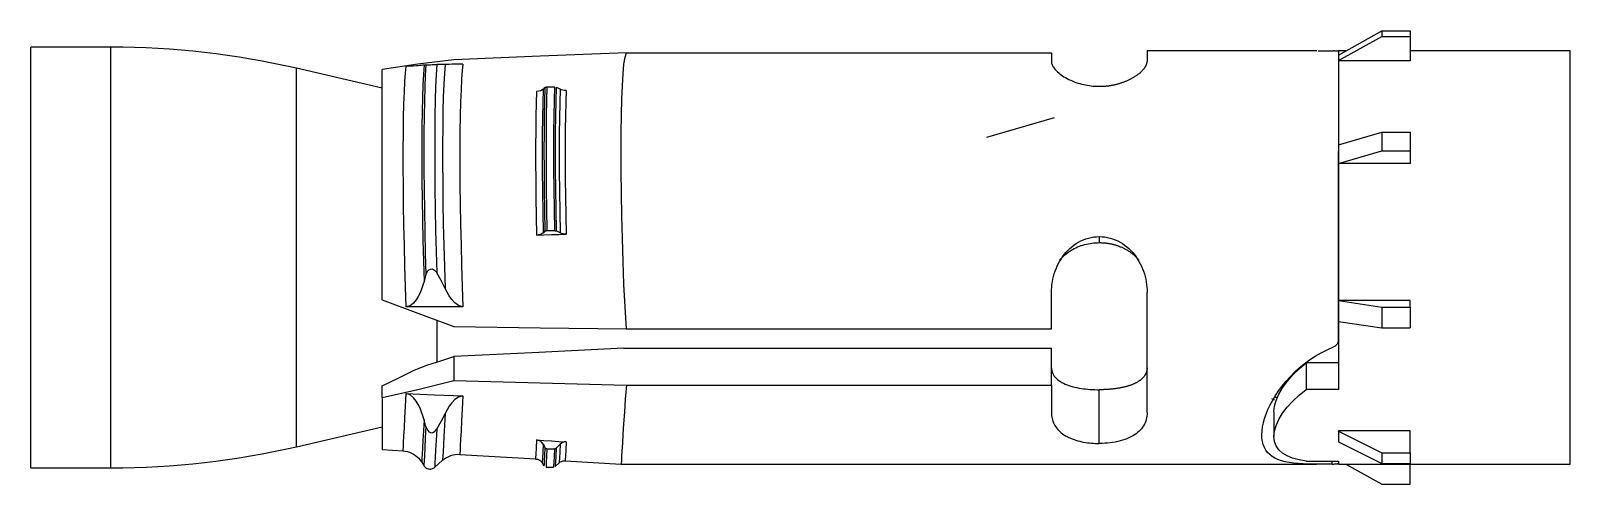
# Model space of a CAD drawing. Header units: millimetres. Extents: x 296 to 4896, y 152 to 3333.
# Drawn here: x 1518.7 to 1583.1, y 1607 to 1625.9 of the extents above; entities that cross this region are included whole.
import ezdxf

# ---------------------------------------------------------------- set-up
doc = ezdxf.new("R2010")
doc.units = ezdxf.units.MM
doc.linetypes.add('DASHED', pattern=[0.25, 0.15625, -0.09375])
doc.layers.add('1', color=1, linetype='DASHED')

# ---------------------------------------------------------------- blocks, each defined once
blk = doc.blocks.new('HSL-3 M12-25')
at = {"layer": '1', "color": 3, "linetype": 'Continuous'}
for p, q in [((-68.3, 8.472), (-66.481, 9.486)), ((-68.3, 8.239), (-66.481, 9.253)), ((-66.481, 9.486), (-66.481, 9.253)), ((-66.481, 9.486), (-65.3, 9.486)), ((-66.481, 9.253), (-65.3, 9.253)), ((-65.3, 9.486), (-65.3, 9.253)), ((-65.3, 9.253), (-65.3, 8.227)), ((-119.645, 8.8), (-123, 8.8)), ((-123, -8.8), (-123, 8.8)), ((-80.3, 8.564), (-80.3, 8.2)), ((-69.206, 8.65), (-76.3, 8.65)), ((-76.3, 8.65), (-76.3, 8.2)), ((-67.98, 8.65), (-68.3, 8.65)), ((-68.3, 8.65), (-68.3, 8.472)), ((-68.3, 8.619), (-68.3, 4.436)), ((-68.3, 8.472), (-68.3, 8.239)), ((-58.6, 8.65), (-65.3, 8.65)), ((-58.6, -8.65), (-58.6, 8.65)), ((-108.3, 7.088), (-111.884, 7.916)), ((-108.3, -1.775), (-108.3, 7.867)), ((-68.3, 8.239), (-68.3, 8.227)), ((-65.3, 8.227), (-68.3, 8.227)), ((-68.3, 8.227), (-68.3, 4.709)), ((-68.3, 4.715), (-66.481, 5.24)), ((-66.481, 5.24), (-66.481, 4.46)), ((-66.481, 5.24), (-65.3, 5.24)), ((-65.3, 5.24), (-65.3, 4.46)), ((-68.3, 4.715), (-68.3, 3.935)), ((-68.3, 3.935), (-66.481, 4.46)), ((-68.3, -3.444), (-68.3, 4.436)), ((-68.3, 3.935), (-68.3, 3.929)), ((-65.3, 3.929), (-68.3, 3.929)), ((-68.3, 3.929), (-68.3, -1.801)), ((-66.481, 4.46), (-65.3, 4.46)), ((-65.3, 4.46), (-65.3, 3.929)), ((-80.3, -2.99), (-80.3, -1.463)), ((-76.3, -6.486), (-76.3, -1.463)), ((-65.3, -1.801), (-68.3, -1.801)), ((-68.3, -1.804), (-68.3, -1.801)), ((-68.3, -1.804), (-66.481, -2.076)), ((-68.3, -1.804), (-68.3, -2.673)), ((-65.3, -2.076), (-65.3, -1.801)), ((-66.481, -2.076), (-65.3, -2.076)), ((-66.481, -2.076), (-66.481, -2.945)), ((-65.3, -2.076), (-65.3, -2.945)), ((-106, -4.371), (-106, -2.633)), ((-68.3, -2.67), (-68.3, -5.526)), ((-68.3, -2.673), (-66.481, -2.945)), ((-66.481, -2.945), (-65.3, -2.945)), ((-105.3, -4.147), (-105.3, -5.15)), ((-68.3, -4.406), (-69.646, -4.406)), ((-69.646, -4.406), (-69.646, -5.526)), ((-108.3, -5.856), (-108.3, -5.366)), ((-80.3, -5.335), (-80.3, -6.485)), ((-68.3, -5.526), (-69.646, -5.526)), ((-108.3, -5.856), (-108.3, -8.038)), ((-71, -6.452), (-71, -7.491)), ((-111.884, -7.916), (-108.3, -7.088)), ((-65.3, -7.256), (-68.3, -7.256)), ((-68.3, -7.266), (-68.3, -7.256)), ((-68.3, -7.266), (-66.481, -8.175)), ((-68.3, -7.266), (-68.3, -7.491)), ((-68.3, -7.491), (-68.3, -7.716)), ((-68.3, -7.716), (-66.481, -8.625)), ((-65.3, -8.175), (-65.3, -7.256)), ((-108.3, -8.038), (-107.434, -8.091)), ((-105.05, -8.237), (-101.882, -8.431)), ((-66.481, -8.175), (-66.481, -8.625)), ((-66.481, -8.175), (-65.3, -8.175)), ((-65.3, -8.175), (-65.3, -8.625)), ((-123, -8.8), (-119.645, -8.8)), ((-106.642, -8.567), (-106.556, -8.708)), ((-106.101, -8.776), (-105.774, -8.486)), ((-101.605, -8.597), (-101.531, -8.719)), ((-101.445, -8.767), (-101.13, -8.767)), ((-101.064, -8.742), (-100.897, -8.594)), ((-100.643, -8.507), (-98.3, -8.65)), ((-98.299, -8.65), (-69.215, -8.65)), ((-69.646, -8.526), (-68.3, -8.526)), ((-68.3, -8.526), (-68.3, -8.65)), ((-68.3, -8.65), (-58.6, -8.65)), ((-67.98, -8.65), (-66.481, -9.486)), ((-66.481, -8.625), (-65.3, -8.625)), ((-65.3, -9.486), (-65.3, -8.65)), ((-66.481, -9.486), (-65.3, -9.486))]:
    blk.add_line(p, q, dxfattribs=at)
at = {"layer": '1', "color": 1, "linetype": 'Continuous'}
for p, q in [((-119.645, -8.8), (-119.645, 8.8)), ((-111.884, -7.916), (-111.884, 7.916))]:
    blk.add_line(p, q, dxfattribs=at)
at = {"layer": '1', "color": 30, "linetype": 'Continuous'}
for p, q in [((-83, 5.036), (-80.178, 5.851)), ((-70.967, -5.85), (-70.845, -5.85))]:
    blk.add_line(p, q, dxfattribs=at)
at = {"layer": '1', "color": 3, "linetype": 'Continuous'}
for points in [[(-98.079, 8.564, 0), (-101.694, 8.417, 0), (-105.3, 8.268, 0)], [(-98.079, -2.99, 0), (-98.138, -2.069, 0), (-98.185, -1.128, 0), (-98.222, -0.167, 0), (-98.251, 0.796, 0), (-98.273, 1.744, 0), (-98.288, 2.676, 0), (-98.297, 3.578, 0), (-98.3, 4.436, 0), (-98.297, 5.235, 0), (-98.288, 5.965, 0), (-98.273, 6.625, 0), (-98.251, 7.203, 0), (-98.223, 7.689, 0), (-98.186, 8.082, 0), (-98.138, 8.375, 0), (-98.079, 8.564, 0)], [(-98.079, 8.564, 0), (-89.189, 8.564, 0), (-80.3, 8.564, 0)], [(-69.147, 8.65, 0), (-68.99, 8.649, 0), (-68.829, 8.647, 0), (-68.664, 8.644, 0), (-68.497, 8.641, 0)], [(-68.3, 8.619, 0), (-68.302, 8.622, 0), (-68.305, 8.625, 0), (-68.312, 8.627, 0), (-68.322, 8.629, 0), (-68.334, 8.631, 0), (-68.35, 8.633, 0), (-68.368, 8.635, 0), (-68.388, 8.637, 0), (-68.411, 8.638, 0), (-68.438, 8.639, 0), (-68.466, 8.64, 0), (-68.496, 8.641, 0)], [(-105.3, 8.268, 0), (-106.807, 8.089, 0), (-108.3, 7.867, 0)], [(-106.549, 8.047, 0), (-106.595, 8.042, 0), (-106.651, 8.037, 0), (-106.715, 8.032, 0), (-106.791, 8.026, 0), (-106.88, 8.019, 0), (-106.989, 8.012, 0), (-107.129, 8.004, 0), (-107.307, 7.996, 0)], [(-106.47, 8.056, 0), (-106.51, 8.052, 0), (-106.549, 8.047, 0)], [(-106.47, 8.056, 0), (-106.45, 8.058, 0), (-106.424, 8.06, 0), (-106.389, 8.062, 0), (-106.343, 8.065, 0), (-106.285, 8.068, 0), (-106.215, 8.071, 0), (-106.15, 8.073, 0), (-106.096, 8.075, 0), (-106.052, 8.076, 0), (-106.017, 8.076, 0)], [(-105.671, 8.078, 0), (-105.838, 8.078, 0), (-106.017, 8.076, 0)], [(-104.92, 8.095, 0), (-105.11, 8.088, 0), (-105.264, 8.084, 0), (-105.388, 8.082, 0), (-105.495, 8.08, 0), (-105.588, 8.079, 0), (-105.671, 8.078, 0)], [(-80.3, 8.2, 0), (-80.298, 8.168, 0), (-80.293, 8.135, 0), (-80.284, 8.101, 0), (-80.272, 8.067, 0), (-80.257, 8.032, 0), (-80.238, 7.996, 0), (-80.215, 7.96, 0), (-80.189, 7.922, 0), (-80.16, 7.885, 0), (-80.125, 7.844, 0), (-80.086, 7.804, 0), (-80.044, 7.763, 0), (-79.998, 7.723, 0), (-79.949, 7.682, 0), (-79.895, 7.642, 0), (-79.838, 7.602, 0), (-79.778, 7.563, 0), (-79.714, 7.525, 0), (-79.648, 7.488, 0), (-79.579, 7.452, 0), (-79.507, 7.418, 0), (-79.433, 7.386, 0), (-79.356, 7.355, 0), (-79.279, 7.327, 0), (-79.2, 7.3, 0), (-79.119, 7.276, 0), (-79.036, 7.254, 0), (-78.957, 7.235, 0), (-78.877, 7.218, 0), (-78.797, 7.204, 0), (-78.716, 7.191, 0), (-78.634, 7.181, 0), (-78.552, 7.173, 0), (-78.468, 7.167, 0), (-78.385, 7.164, 0), (-78.3, 7.163, 0)], [(-78.3, 7.163, 0), (-78.269, 7.163, 0), (-78.238, 7.163, 0), (-78.207, 7.164, 0), (-78.176, 7.165, 0), (-78.145, 7.167, 0), (-78.115, 7.168, 0), (-78.084, 7.17, 0), (-78.054, 7.173, 0), (-78.023, 7.175, 0), (-77.993, 7.178, 0), (-77.963, 7.181, 0), (-77.933, 7.185, 0), (-77.903, 7.189, 0), (-77.873, 7.193, 0), (-77.843, 7.197, 0), (-77.813, 7.202, 0), (-77.783, 7.207, 0), (-77.754, 7.212, 0), (-77.724, 7.218, 0), (-77.695, 7.224, 0), (-77.666, 7.23, 0), (-77.636, 7.236, 0), (-77.607, 7.243, 0), (-77.578, 7.25, 0), (-77.548, 7.258, 0), (-77.518, 7.266, 0), (-77.488, 7.274, 0), (-77.458, 7.283, 0), (-77.428, 7.292, 0), (-77.398, 7.301, 0), (-77.369, 7.31, 0), (-77.34, 7.32, 0), (-77.311, 7.33, 0), (-77.283, 7.34, 0), (-77.254, 7.351, 0), (-77.226, 7.362, 0), (-77.199, 7.373, 0), (-77.17, 7.384, 0), (-77.143, 7.396, 0), (-77.115, 7.408, 0), (-77.089, 7.42, 0), (-77.062, 7.433, 0), (-77.036, 7.445, 0), (-77.01, 7.458, 0), (-76.984, 7.471, 0), (-76.959, 7.484, 0), (-76.934, 7.498, 0), (-76.91, 7.511, 0), (-76.886, 7.525, 0), (-76.862, 7.539, 0), (-76.839, 7.553, 0), (-76.816, 7.567, 0), (-76.794, 7.581, 0), (-76.772, 7.596, 0), (-76.75, 7.61, 0), (-76.729, 7.625, 0), (-76.709, 7.639, 0), (-76.689, 7.654, 0), (-76.669, 7.669, 0), (-76.649, 7.684, 0), (-76.631, 7.699, 0), (-76.613, 7.714, 0), (-76.595, 7.729, 0), (-76.578, 7.744, 0), (-76.562, 7.758, 0), (-76.545, 7.773, 0), (-76.53, 7.788, 0), (-76.515, 7.803, 0), (-76.5, 7.818, 0), (-76.486, 7.833, 0), (-76.472, 7.848, 0), (-76.459, 7.862, 0), (-76.447, 7.877, 0), (-76.435, 7.892, 0), (-76.424, 7.906, 0), (-76.413, 7.919, 0), (-76.403, 7.933, 0), (-76.394, 7.947, 0), (-76.384, 7.96, 0), (-76.376, 7.974, 0), (-76.368, 7.987, 0), (-76.36, 8, 0), (-76.353, 8.014, 0), (-76.346, 8.027, 0), (-76.34, 8.04, 0), (-76.334, 8.053, 0), (-76.328, 8.066, 0), (-76.323, 8.078, 0), (-76.319, 8.091, 0), (-76.315, 8.103, 0), (-76.311, 8.116, 0), (-76.308, 8.128, 0), (-76.306, 8.14, 0), (-76.304, 8.153, 0), (-76.302, 8.165, 0), (-76.301, 8.176, 0), (-76.3, 8.188, 0), (-76.3, 8.2, 0)], [(-101.565, 7.04, 0), (-101.528, 7.074, 0), (-101.491, 7.108, 0)], [(-101.491, 7.108, 0), (-101.508, 6.544, 0), (-101.521, 5.912, 0), (-101.528, 5.219, 0), (-101.531, 4.471, 0), (-101.528, 3.677, 0), (-101.521, 2.845, 0), (-101.508, 1.982, 0), (-101.491, 1.098, 0)], [(-101.491, 7.108, 0), (-101.486, 7.113, 0), (-101.479, 7.117, 0), (-101.472, 7.121, 0), (-101.464, 7.124, 0), (-101.456, 7.127, 0), (-101.447, 7.13, 0), (-101.437, 7.132, 0), (-101.427, 7.133, 0), (-101.417, 7.134, 0), (-101.406, 7.134, 0)], [(-101.406, 7.134, 0), (-101.327, 7.134, 0), (-101.248, 7.134, 0), (-101.17, 7.134, 0), (-101.091, 7.134, 0)], [(-101.024, 7.119, 0), (-101.042, 6.555, 0), (-101.054, 5.924, 0), (-101.061, 5.23, 0), (-101.064, 4.483, 0), (-101.061, 3.689, 0), (-101.054, 2.856, 0), (-101.042, 1.994, 0), (-101.024, 1.11, 0)], [(-100.857, 7.036, 0), (-100.94, 7.078, 0), (-101.024, 7.119, 0)], [(-101.565, 7.04, 0), (-101.615, 7.005, 0), (-101.68, 6.976, 0), (-101.757, 6.956, 0), (-101.841, 6.948, 0)], [(-100.603, 6.987, 0), (-100.672, 6.989, 0), (-100.74, 6.998, 0), (-100.802, 7.014, 0), (-100.857, 7.036, 0)], [(-101.565, 1.031, 0), (-101.615, 0.995, 0), (-101.68, 0.966, 0), (-101.757, 0.947, 0), (-101.841, 0.938, 0)], [(-101.841, 0.938, 0), (-101.532, 0.948, 0), (-101.222, 0.958, 0), (-100.912, 0.968, 0), (-100.603, 0.977, 0)], [(-101.565, 1.031, 0), (-101.528, 1.065, 0), (-101.491, 1.098, 0)], [(-101.491, 1.098, 0), (-101.486, 1.103, 0), (-101.479, 1.107, 0), (-101.472, 1.111, 0), (-101.464, 1.115, 0), (-101.456, 1.118, 0), (-101.447, 1.12, 0), (-101.437, 1.122, 0), (-101.427, 1.124, 0), (-101.417, 1.125, 0), (-101.406, 1.125, 0)], [(-101.406, 1.125, 0), (-101.327, 1.125, 0), (-101.248, 1.125, 0), (-101.17, 1.124, 0), (-101.091, 1.124, 0)], [(-101.091, 1.124, 0), (-101.079, 1.124, 0), (-101.067, 1.122, 0), (-101.055, 1.12, 0), (-101.044, 1.118, 0), (-101.034, 1.114, 0), (-101.024, 1.11, 0)], [(-100.857, 1.027, 0), (-100.94, 1.068, 0), (-101.024, 1.11, 0)], [(-100.603, 0.977, 0), (-100.672, 0.979, 0), (-100.74, 0.988, 0), (-100.802, 1.005, 0), (-100.857, 1.027, 0)], [(-80.3, -1.463, 0), (-80.298, -1.35, 0), (-80.291, -1.238, 0), (-80.279, -1.126, 0), (-80.263, -1.014, 0), (-80.241, -0.903, 0), (-80.215, -0.792, 0), (-80.184, -0.683, 0), (-80.149, -0.575, 0), (-80.109, -0.469, 0), (-80.064, -0.364, 0), (-80.014, -0.262, 0), (-79.96, -0.162, 0), (-79.901, -0.064, 0), (-79.837, 0.03, 0), (-79.769, 0.122, 0), (-79.696, 0.209, 0), (-79.619, 0.293, 0), (-79.537, 0.373, 0), (-79.451, 0.448, 0), (-79.362, 0.518, 0), (-79.268, 0.582, 0), (-79.171, 0.641, 0), (-79.07, 0.694, 0), (-78.966, 0.741, 0), (-78.859, 0.781, 0), (-78.751, 0.815, 0), (-78.64, 0.841, 0), (-78.527, 0.859, 0), (-78.414, 0.869, 0), (-78.3, 0.874, 0)], [(-78.3, 0.874, 0), (-78.186, 0.87, 0), (-78.073, 0.859, 0), (-77.961, 0.841, 0), (-77.85, 0.815, 0), (-77.741, 0.781, 0), (-77.634, 0.741, 0), (-77.531, 0.694, 0), (-77.43, 0.642, 0), (-77.333, 0.583, 0), (-77.239, 0.518, 0), (-77.149, 0.448, 0), (-77.063, 0.373, 0), (-76.981, 0.294, 0), (-76.904, 0.21, 0), (-76.831, 0.122, 0), (-76.763, 0.031, 0), (-76.699, -0.064, 0), (-76.64, -0.161, 0), (-76.586, -0.262, 0), (-76.536, -0.364, 0), (-76.491, -0.469, 0), (-76.451, -0.575, 0), (-76.416, -0.683, 0), (-76.385, -0.792, 0), (-76.359, -0.903, 0), (-76.337, -1.014, 0), (-76.321, -1.126, 0), (-76.31, -1.238, 0), (-76.304, -1.35, 0), (-76.3, -1.463, 0)], [(-79.958, -0.113, 0), (-79.909, -0.055, 0), (-79.857, 0.001, 0), (-79.803, 0.055, 0), (-79.746, 0.107, 0), (-79.686, 0.158, 0), (-79.623, 0.205, 0), (-79.559, 0.251, 0), (-79.492, 0.294, 0), (-79.423, 0.335, 0), (-79.352, 0.373, 0), (-79.281, 0.408, 0), (-79.208, 0.441, 0), (-79.133, 0.471, 0), (-79.057, 0.498, 0), (-78.983, 0.522, 0), (-78.909, 0.543, 0), (-78.835, 0.561, 0), (-78.76, 0.577, 0), (-78.685, 0.591, 0), (-78.609, 0.602, 0), (-78.533, 0.61, 0), (-78.456, 0.617, 0), (-78.378, 0.62, 0), (-78.3, 0.622, 0)], [(-78.3, 0.622, 0), (-78.27, 0.621, 0), (-78.239, 0.621, 0), (-78.209, 0.62, 0), (-78.179, 0.619, 0), (-78.149, 0.617, 0), (-78.119, 0.615, 0), (-78.09, 0.612, 0), (-78.06, 0.61, 0), (-78.03, 0.607, 0), (-78.001, 0.603, 0), (-77.971, 0.599, 0), (-77.942, 0.595, 0), (-77.913, 0.59, 0), (-77.884, 0.585, 0), (-77.854, 0.58, 0), (-77.825, 0.574, 0), (-77.796, 0.568, 0), (-77.768, 0.562, 0), (-77.739, 0.555, 0), (-77.71, 0.548, 0), (-77.682, 0.54, 0), (-77.653, 0.532, 0), (-77.625, 0.524, 0), (-77.596, 0.515, 0), (-77.568, 0.506, 0), (-77.539, 0.496, 0), (-77.509, 0.486, 0), (-77.479, 0.475, 0), (-77.45, 0.464, 0), (-77.421, 0.453, 0), (-77.393, 0.441, 0), (-77.364, 0.428, 0), (-77.336, 0.416, 0), (-77.308, 0.403, 0), (-77.28, 0.389, 0), (-77.253, 0.375, 0), (-77.225, 0.361, 0), (-77.198, 0.347, 0), (-77.171, 0.331, 0), (-77.144, 0.316, 0), (-77.117, 0.3, 0), (-77.091, 0.283, 0), (-77.065, 0.267, 0), (-77.04, 0.25, 0), (-77.014, 0.232, 0), (-76.989, 0.215, 0), (-76.965, 0.197, 0), (-76.941, 0.178, 0), (-76.917, 0.159, 0), (-76.893, 0.14, 0), (-76.87, 0.121, 0), (-76.847, 0.101, 0), (-76.825, 0.081, 0), (-76.803, 0.061, 0), (-76.781, 0.04, 0), (-76.76, 0.019, 0), (-76.739, -0.002, 0), (-76.719, -0.023, 0), (-76.699, -0.045, 0), (-76.68, -0.067, 0), (-76.661, -0.09, 0), (-76.642, -0.112, 0)], [(-106.47, -0.725, 0), (-106.45, -0.667, 0), (-106.424, -0.611, 0), (-106.389, -0.559, 0), (-106.343, -0.513, 0), (-106.285, -0.482, 0), (-106.215, -0.477, 0), (-106.15, -0.499, 0), (-106.096, -0.539, 0), (-106.052, -0.588, 0), (-106.017, -0.642, 0)], [(-105.671, -1.295, 0), (-105.838, -0.966, 0), (-106.017, -0.642, 0)], [(-106.549, -1.005, 0), (-106.595, -1.164, 0), (-106.651, -1.321, 0), (-106.715, -1.475, 0), (-106.791, -1.626, 0), (-106.88, -1.772, 0), (-106.989, -1.906, 0), (-107.129, -2.017, 0), (-107.307, -2.066, 0)], [(-106.47, -0.725, 0), (-106.51, -0.865, 0), (-106.549, -1.005, 0)], [(-108.3, -1.775, 0), (-106.807, -2.336, 0), (-105.3, -2.887, 0)], [(-104.92, -2.065, 0), (-105.11, -2.012, 0), (-105.264, -1.896, 0), (-105.388, -1.757, 0), (-105.495, -1.608, 0), (-105.588, -1.454, 0), (-105.671, -1.295, 0)], [(-104.92, -2.065, 0), (-106.107, -2.065, 0), (-107.307, -2.066, 0)], [(-105.3, -2.887, 0), (-101.694, -2.939, 0), (-98.079, -2.99, 0)], [(-98.079, -2.99, 0), (-89.189, -2.99, 0), (-80.3, -2.99, 0)], [(-98.19, -3.793, 0), (-101.745, -3.971, 0), (-105.3, -4.147, 0)], [(-98.19, -3.793, 0), (-89.245, -3.793, 0), (-80.3, -3.793, 0)], [(-80.3, -5.335, 0), (-80.3, -4.564, 0), (-80.3, -3.793, 0)], [(-68.556, -8.642, 0), (-68.82, -8.647, 0), (-69.074, -8.649, 0), (-69.317, -8.65, 0), (-69.55, -8.646, 0), (-69.771, -8.639, 0), (-69.979, -8.626, 0), (-70.175, -8.606, 0), (-70.358, -8.58, 0), (-70.528, -8.546, 0), (-70.684, -8.504, 0), (-70.827, -8.454, 0), (-70.956, -8.394, 0), (-71.072, -8.324, 0), (-71.173, -8.245, 0), (-71.261, -8.155, 0), (-71.335, -8.056, 0), (-71.395, -7.946, 0), (-71.442, -7.826, 0), (-71.475, -7.697, 0), (-71.494, -7.558, 0), (-71.5, -7.41, 0), (-71.491, -7.253, 0), (-71.469, -7.088, 0), (-71.433, -6.916, 0), (-71.383, -6.738, 0), (-71.32, -6.553, 0), (-71.243, -6.364, 0), (-71.152, -6.171, 0), (-71.047, -5.976, 0), (-70.929, -5.778, 0), (-70.797, -5.579, 0), (-70.651, -5.382, 0), (-70.492, -5.185, 0), (-70.319, -4.992, 0), (-70.133, -4.804, 0), (-69.935, -4.622, 0), (-69.723, -4.448, 0), (-69.5, -4.283, 0), (-69.265, -4.128, 0), (-69.019, -3.986, 0), (-68.762, -3.858, 0), (-68.497, -3.744, 0)], [(-68.3, -3.444, 0), (-68.302, -3.483, 0), (-68.309, -3.521, 0), (-68.319, -3.558, 0), (-68.334, -3.593, 0), (-68.354, -3.627, 0), (-68.377, -3.658, 0), (-68.402, -3.685, 0), (-68.431, -3.708, 0), (-68.462, -3.728, 0), (-68.496, -3.744, 0)], [(-106.964, -4.72, 0), (-106.683, -4.596, 0), (-106.396, -4.495, 0)], [(-106.396, -4.495, 0), (-105.846, -4.322, 0), (-105.3, -4.147, 0)], [(-71, -6.45, 0), (-70.976, -6.223, 0), (-70.907, -5.979, 0), (-70.792, -5.721, 0), (-70.635, -5.454, 0), (-70.44, -5.184, 0), (-70.207, -4.916, 0), (-69.942, -4.654, 0), (-69.646, -4.406, 0)], [(-108.3, -5.366, 0), (-107.631, -5.045, 0), (-106.964, -4.72, 0)], [(-108.3, -5.856, 0), (-106.807, -5.518, 0), (-105.3, -5.15, 0)], [(-105.3, -5.15, 0), (-101.694, -5.243, 0), (-98.079, -5.335, 0)], [(-80.3, -4.611, 0), (-80.297, -4.674, 0), (-80.287, -4.735, 0), (-80.271, -4.795, 0), (-80.248, -4.853, 0), (-80.219, -4.909, 0), (-80.183, -4.962, 0), (-80.143, -5.013, 0), (-80.097, -5.062, 0), (-80.046, -5.107, 0), (-79.99, -5.151, 0), (-79.929, -5.191, 0), (-79.865, -5.229, 0), (-79.796, -5.264, 0), (-79.724, -5.297, 0), (-79.649, -5.328, 0), (-79.571, -5.356, 0), (-79.49, -5.381, 0), (-79.407, -5.405, 0), (-79.322, -5.426, 0), (-79.235, -5.445, 0), (-79.146, -5.462, 0), (-79.056, -5.477, 0), (-78.964, -5.49, 0), (-78.872, -5.502, 0), (-78.778, -5.511, 0), (-78.683, -5.519, 0), (-78.588, -5.525, 0), (-78.492, -5.529, 0), (-78.396, -5.531, 0), (-78.3, -5.532, 0)], [(-76.3, -4.611, 0), (-76.3, -4.628, 0), (-76.301, -4.645, 0), (-76.302, -4.662, 0), (-76.304, -4.679, 0), (-76.306, -4.696, 0), (-76.308, -4.712, 0), (-76.311, -4.728, 0), (-76.315, -4.745, 0), (-76.319, -4.761, 0), (-76.323, -4.777, 0), (-76.328, -4.792, 0), (-76.334, -4.808, 0), (-76.34, -4.824, 0), (-76.346, -4.839, 0), (-76.353, -4.854, 0), (-76.36, -4.87, 0), (-76.368, -4.885, 0), (-76.376, -4.9, 0), (-76.384, -4.914, 0), (-76.394, -4.929, 0), (-76.403, -4.944, 0), (-76.413, -4.958, 0), (-76.424, -4.973, 0), (-76.435, -4.987, 0), (-76.447, -5.001, 0), (-76.459, -5.016, 0), (-76.472, -5.031, 0), (-76.486, -5.045, 0), (-76.5, -5.059, 0), (-76.515, -5.073, 0), (-76.53, -5.087, 0), (-76.545, -5.1, 0), (-76.561, -5.114, 0), (-76.578, -5.127, 0), (-76.595, -5.14, 0), (-76.613, -5.153, 0), (-76.631, -5.165, 0), (-76.649, -5.178, 0), (-76.669, -5.19, 0), (-76.688, -5.203, 0), (-76.709, -5.215, 0), (-76.729, -5.226, 0), (-76.75, -5.238, 0), (-76.772, -5.249, 0), (-76.794, -5.26, 0), (-76.816, -5.271, 0), (-76.839, -5.282, 0), (-76.862, -5.292, 0), (-76.886, -5.302, 0), (-76.91, -5.312, 0), (-76.934, -5.322, 0), (-76.959, -5.331, 0), (-76.984, -5.341, 0), (-77.01, -5.35, 0), (-77.036, -5.359, 0), (-77.062, -5.367, 0), (-77.089, -5.375, 0), (-77.115, -5.384, 0), (-77.143, -5.392, 0), (-77.17, -5.399, 0), (-77.199, -5.407, 0), (-77.226, -5.414, 0), (-77.254, -5.421, 0), (-77.283, -5.428, 0), (-77.311, -5.434, 0), (-77.34, -5.44, 0), (-77.369, -5.446, 0), (-77.398, -5.452, 0), (-77.428, -5.458, 0), (-77.458, -5.463, 0), (-77.488, -5.468, 0), (-77.518, -5.473, 0), (-77.548, -5.478, 0), (-77.578, -5.483, 0), (-77.607, -5.487, 0), (-77.636, -5.491, 0), (-77.666, -5.495, 0), (-77.695, -5.498, 0), (-77.724, -5.502, 0), (-77.754, -5.505, 0), (-77.783, -5.508, 0), (-77.813, -5.511, 0), (-77.843, -5.513, 0), (-77.873, -5.516, 0), (-77.903, -5.518, 0), (-77.933, -5.52, 0), (-77.963, -5.522, 0), (-77.993, -5.524, 0), (-78.023, -5.526, 0), (-78.054, -5.527, 0), (-78.084, -5.528, 0), (-78.115, -5.53, 0), (-78.145, -5.531, 0), (-78.176, -5.531, 0), (-78.207, -5.532, 0), (-78.238, -5.532, 0), (-78.269, -5.533, 0), (-78.3, -5.533, 0)], [(-107.307, -5.694, 0), (-106.107, -5.743, 0), (-104.92, -5.791, 0)], [(-106.549, -6.788, 0), (-106.595, -6.627, 0), (-106.651, -6.467, 0), (-106.715, -6.31, 0), (-106.791, -6.155, 0), (-106.88, -6.006, 0), (-106.989, -5.868, 0), (-107.129, -5.751, 0), (-107.307, -5.694, 0)], [(-104.92, -5.791, 0), (-105.11, -5.837, 0), (-105.264, -5.947, 0), (-105.388, -6.081, 0), (-105.495, -6.226, 0), (-105.588, -6.376, 0), (-105.671, -6.532, 0)], [(-98.079, -5.335, 0), (-98.128, -5.929, 0), (-98.169, -6.472, 0), (-98.202, -6.963, 0), (-98.23, -7.399, 0), (-98.253, -7.775, 0), (-98.271, -8.085, 0), (-98.284, -8.329, 0), (-98.293, -8.507, 0), (-98.299, -8.614, 0), (-98.3, -8.65, 0)], [(-98.079, -5.335, 0), (-89.189, -5.335, 0), (-80.3, -5.335, 0)], [(-69.646, -8.526, 0), (-69.945, -8.468, 0), (-70.212, -8.393, 0), (-70.444, -8.298, 0), (-70.64, -8.182, 0), (-70.795, -8.043, 0), (-70.908, -7.882, 0), (-70.977, -7.697, 0), (-71, -7.49, 0), (-70.977, -7.265, 0), (-70.908, -7.028, 0), (-70.794, -6.777, 0), (-70.638, -6.52, 0), (-70.443, -6.263, 0), (-70.21, -6.007, 0), (-69.943, -5.76, 0), (-69.646, -5.526, 0)], [(-70.973, -5.961, 0), (-71.002, -5.949, 0), (-71.031, -5.937, 0), (-71.059, -5.924, 0), (-71.086, -5.911, 0)], [(-106.47, -7.071, 0), (-106.51, -6.929, 0), (-106.549, -6.788, 0)], [(-106.47, -7.071, 0), (-106.45, -7.13, 0), (-106.424, -7.187, 0), (-106.389, -7.241, 0), (-106.343, -7.288, 0), (-106.285, -7.321, 0), (-106.215, -7.33, 0), (-106.15, -7.31, 0), (-106.096, -7.272, 0), (-106.052, -7.225, 0), (-106.017, -7.172, 0)], [(-105.671, -6.532, 0), (-105.838, -6.855, 0), (-106.017, -7.172, 0)], [(-80.3, -6.485, 0), (-80.298, -6.55, 0), (-80.293, -6.614, 0), (-80.284, -6.676, 0), (-80.272, -6.737, 0), (-80.257, -6.797, 0), (-80.238, -6.855, 0), (-80.215, -6.912, 0), (-80.189, -6.968, 0), (-80.16, -7.023, 0), (-80.125, -7.079, 0), (-80.086, -7.133, 0), (-80.044, -7.185, 0), (-79.998, -7.236, 0), (-79.949, -7.284, 0), (-79.895, -7.331, 0), (-79.838, -7.375, 0), (-79.778, -7.417, 0), (-79.714, -7.457, 0), (-79.648, -7.494, 0), (-79.579, -7.529, 0), (-79.507, -7.562, 0), (-79.433, -7.592, 0), (-79.356, -7.62, 0), (-79.279, -7.645, 0), (-79.2, -7.668, 0), (-79.119, -7.689, 0), (-79.036, -7.708, 0), (-78.957, -7.723, 0), (-78.877, -7.737, 0), (-78.797, -7.749, 0), (-78.716, -7.759, 0), (-78.634, -7.767, 0), (-78.552, -7.773, 0), (-78.468, -7.778, 0), (-78.385, -7.78, 0), (-78.3, -7.781, 0)], [(-76.3, -6.486, 0), (-76.302, -6.56, 0), (-76.309, -6.634, 0), (-76.321, -6.706, 0), (-76.337, -6.777, 0), (-76.359, -6.846, 0), (-76.385, -6.913, 0), (-76.416, -6.978, 0), (-76.451, -7.042, 0), (-76.491, -7.103, 0), (-76.536, -7.162, 0), (-76.586, -7.219, 0), (-76.64, -7.274, 0), (-76.699, -7.326, 0), (-76.763, -7.376, 0), (-76.831, -7.423, 0), (-76.904, -7.468, 0), (-76.981, -7.51, 0), (-77.063, -7.549, 0), (-77.149, -7.586, 0), (-77.238, -7.619, 0), (-77.332, -7.649, 0), (-77.429, -7.677, 0), (-77.53, -7.701, 0), (-77.634, -7.722, 0), (-77.741, -7.74, 0), (-77.849, -7.755, 0), (-77.96, -7.767, 0), (-78.073, -7.775, 0), (-78.186, -7.779, 0), (-78.3, -7.782, 0)], [(-101.565, -7.817, 0), (-101.615, -7.747, 0), (-101.68, -7.691, 0), (-101.757, -7.653, 0), (-101.841, -7.636, 0)], [(-101.841, -7.636, 0), (-101.532, -7.655, 0), (-101.222, -7.674, 0), (-100.912, -7.694, 0), (-100.603, -7.713, 0)], [(-100.603, -7.713, 0), (-100.672, -7.716, 0), (-100.74, -7.734, 0), (-100.802, -7.766, 0), (-100.857, -7.809, 0)], [(-107.43, -8.096, 0), (-107.337, -8.098, 0), (-107.246, -8.117, 0), (-107.156, -8.148, 0), (-107.07, -8.185, 0), (-106.987, -8.229, 0), (-106.909, -8.279, 0), (-106.835, -8.337, 0), (-106.768, -8.402, 0), (-106.708, -8.474, 0), (-106.655, -8.551, 0)], [(-105.75, -8.473, 0), (-105.677, -8.413, 0), (-105.599, -8.362, 0), (-105.514, -8.32, 0), (-105.426, -8.287, 0), (-105.335, -8.26, 0), (-105.241, -8.24, 0), (-105.147, -8.233, 0), (-105.054, -8.244, 0)], [(-101.565, -7.817, 0), (-101.528, -7.883, 0), (-101.491, -7.949, 0)], [(-101.491, -7.949, 0), (-101.509, -8.282, 0), (-101.521, -8.523, 0), (-101.529, -8.669, 0), (-101.531, -8.719, 0)], [(-101.491, -7.949, 0), (-101.486, -7.958, 0), (-101.479, -7.966, 0), (-101.472, -7.973, 0), (-101.464, -7.98, 0), (-101.456, -7.986, 0), (-101.447, -7.991, 0), (-101.437, -7.995, 0), (-101.427, -7.998, 0), (-101.417, -8, 0), (-101.406, -8, 0)], [(-101.406, -8, 0), (-101.327, -8, 0), (-101.248, -7.999, 0), (-101.17, -7.999, 0), (-101.091, -7.999, 0)], [(-101.091, -7.999, 0), (-101.079, -7.998, 0), (-101.067, -7.995, 0), (-101.055, -7.991, 0), (-101.044, -7.986, 0), (-101.034, -7.979, 0), (-101.024, -7.971, 0)], [(-101.024, -7.971, 0), (-101.042, -8.306, 0), (-101.055, -8.548, 0), (-101.062, -8.693, 0), (-101.064, -8.742, 0)], [(-100.857, -7.809, 0), (-100.94, -7.89, 0), (-101.024, -7.971, 0)], [(-106.557, -8.701, 0), (-106.539, -8.734, 0), (-106.514, -8.763, 0), (-106.485, -8.788, 0), (-106.453, -8.809, 0), (-106.419, -8.827, 0), (-106.383, -8.84, 0), (-106.346, -8.848, 0), (-106.308, -8.851, 0), (-106.27, -8.85, 0), (-106.233, -8.843, 0), (-106.196, -8.833, 0), (-106.161, -8.818, 0), (-106.128, -8.799, 0), (-106.099, -8.773, 0)], [(-101.885, -8.432, 0), (-101.844, -8.436, 0), (-101.804, -8.445, 0), (-101.766, -8.458, 0), (-101.73, -8.477, 0), (-101.696, -8.499, 0), (-101.664, -8.525, 0), (-101.635, -8.554, 0), (-101.612, -8.588, 0)], [(-100.887, -8.586, 0), (-100.863, -8.564, 0), (-100.836, -8.548, 0), (-100.805, -8.535, 0), (-100.774, -8.523, 0), (-100.742, -8.513, 0), (-100.71, -8.506, 0), (-100.678, -8.504, 0), (-100.647, -8.508, 0)], [(-68.556, -8.642, 0), (-68.503, -8.641, 0), (-68.454, -8.639, 0), (-68.409, -8.636, 0), (-68.37, -8.633, 0), (-68.339, -8.628, 0), (-68.317, -8.623, 0), (-68.304, -8.618, 0), (-68.3, -8.612, 0)]]:
    blk.add_polyline3d(points, dxfattribs=at)
at = {"layer": '1', "color": 1, "linetype": 'Continuous'}
for points in [[(-107.307, 7.996, 0), (-107.337, 7.717, 0), (-107.364, 7.357, 0), (-107.387, 6.921, 0), (-107.405, 6.413, 0), (-107.419, 5.839, 0), (-107.429, 5.203, 0), (-107.433, 4.513, 0), (-107.433, 3.775, 0), (-107.429, 2.996, 0), (-107.419, 2.185, 0), (-107.405, 1.35, 0), (-107.387, 0.498, 0), (-107.364, -0.36, 0), (-107.337, -1.218, 0), (-107.307, -2.066, 0)], [(-106.549, 8.047, 0), (-106.575, 7.666, 0), (-106.597, 7.212, 0), (-106.615, 6.689, 0), (-106.628, 6.102, 0), (-106.637, 5.457, 0), (-106.642, 4.76, 0), (-106.642, 4.016, 0), (-106.637, 3.233, 0), (-106.628, 2.419, 0), (-106.615, 1.58, 0), (-106.597, 0.724, 0), (-106.575, -0.14, 0), (-106.549, -1.005, 0)], [(-106.47, 8.056, 0), (-106.496, 7.631, 0), (-106.517, 7.13, 0), (-106.534, 6.557, 0), (-106.546, 5.917, 0), (-106.553, 5.218, 0), (-106.556, 4.466, 0), (-106.553, 3.668, 0), (-106.546, 2.831, 0), (-106.534, 1.966, 0), (-106.517, 1.078, 0), (-106.496, 0.179, 0), (-106.47, -0.725, 0)], [(-106.017, 8.076, 0), (-106.042, 7.649, 0), (-106.063, 7.148, 0), (-106.08, 6.577, 0), (-106.092, 5.941, 0), (-106.099, 5.247, 0), (-106.101, 4.5, 0), (-106.099, 3.71, 0), (-106.092, 2.882, 0), (-106.08, 2.024, 0), (-106.063, 1.145, 0), (-106.042, 0.254, 0), (-106.017, -0.642, 0)], [(-105.671, 8.078, 0), (-105.699, 7.708, 0), (-105.723, 7.256, 0), (-105.743, 6.727, 0), (-105.758, 6.126, 0), (-105.768, 5.459, 0), (-105.773, 4.734, 0), (-105.773, 3.958, 0), (-105.768, 3.139, 0), (-105.758, 2.285, 0), (-105.743, 1.406, 0), (-105.723, 0.51, 0), (-105.699, -0.394, 0), (-105.671, -1.295, 0)], [(-104.92, 8.095, 0), (-104.951, 7.818, 0), (-104.979, 7.459, 0), (-105.002, 7.022, 0), (-105.021, 6.511, 0), (-105.035, 5.932, 0), (-105.045, 5.29, 0), (-105.049, 4.592, 0), (-105.049, 3.845, 0), (-105.045, 3.057, 0), (-105.035, 2.236, 0), (-105.021, 1.39, 0), (-105.002, 0.528, 0), (-104.979, -0.341, 0), (-104.951, -1.208, 0), (-104.92, -2.065, 0)], [(-101.406, 7.134, 0), (-101.423, 6.569, 0), (-101.435, 5.937, 0), (-101.443, 5.243, 0), (-101.445, 4.496, 0), (-101.443, 3.702, 0), (-101.435, 2.87, 0), (-101.423, 2.008, 0), (-101.406, 1.125, 0)], [(-101.091, 7.134, 0), (-101.108, 6.569, 0), (-101.12, 5.937, 0), (-101.128, 5.243, 0), (-101.13, 4.496, 0), (-101.128, 3.702, 0), (-101.12, 2.87, 0), (-101.108, 2.007, 0), (-101.091, 1.124, 0)], [(-101.841, 6.948, 0), (-101.857, 6.456, 0), (-101.869, 5.908, 0), (-101.878, 5.309, 0), (-101.882, 4.662, 0), (-101.882, 3.975, 0), (-101.878, 3.253, 0), (-101.869, 2.501, 0), (-101.857, 1.728, 0), (-101.841, 0.938, 0)], [(-101.565, 7.04, 0), (-101.582, 6.479, 0), (-101.595, 5.849, 0), (-101.603, 5.157, 0), (-101.605, 4.409, 0), (-101.603, 3.614, 0), (-101.595, 2.78, 0), (-101.582, 1.916, 0), (-101.565, 1.031, 0)], [(-100.857, 7.036, 0), (-100.874, 6.477, 0), (-100.887, 5.847, 0), (-100.894, 5.155, 0), (-100.897, 4.407, 0), (-100.894, 3.612, 0), (-100.887, 2.777, 0), (-100.874, 1.913, 0), (-100.857, 1.027, 0)], [(-100.603, 6.987, 0), (-100.619, 6.495, 0), (-100.631, 5.947, 0), (-100.639, 5.348, 0), (-100.643, 4.701, 0), (-100.643, 4.014, 0), (-100.639, 3.291, 0), (-100.631, 2.54, 0), (-100.619, 1.767, 0), (-100.603, 0.977, 0)], [(-78.3, 0.874, 0), (-78.3, 0.748, 0), (-78.3, 0.622, 0)], [(-107.307, -5.694, 0), (-107.336, -6.235, 0), (-107.362, -6.714, 0), (-107.384, -7.126, 0), (-107.402, -7.469, 0), (-107.416, -7.74, 0), (-107.427, -7.934, 0), (-107.432, -8.052, 0), (-107.434, -8.091, 0)], [(-104.92, -5.791, 0), (-104.95, -6.342, 0), (-104.976, -6.83, 0), (-104.999, -7.252, 0), (-105.018, -7.602, 0), (-105.032, -7.878, 0), (-105.042, -8.077, 0), (-105.048, -8.197, 0), (-105.05, -8.237, 0)], [(-78.3, -7.781, 0), (-78.3, -6.657, 0), (-78.3, -5.532, 0)], [(-106.549, -6.788, 0), (-106.574, -7.247, 0), (-106.595, -7.642, 0), (-106.612, -7.971, 0), (-106.626, -8.229, 0), (-106.635, -8.416, 0), (-106.641, -8.529, 0), (-106.642, -8.567, 0)], [(-106.47, -7.071, 0), (-106.496, -7.559, 0), (-106.518, -7.966, 0), (-106.535, -8.288, 0), (-106.547, -8.52, 0), (-106.554, -8.66, 0), (-106.556, -8.708, 0)], [(-105.671, -6.532, 0), (-105.698, -7.036, 0), (-105.721, -7.471, 0), (-105.74, -7.833, 0), (-105.755, -8.117, 0), (-105.766, -8.322, 0), (-105.772, -8.445, 0), (-105.774, -8.486, 0)], [(-106.017, -7.172, 0), (-106.043, -7.653, 0), (-106.064, -8.052, 0), (-106.081, -8.367, 0), (-106.093, -8.594, 0), (-106.099, -8.731, 0), (-106.101, -8.776, 0)], [(-101.841, -7.636, 0), (-101.86, -7.981, 0), (-101.873, -8.23, 0), (-101.88, -8.38, 0), (-101.882, -8.431, 0)], [(-100.603, -7.713, 0), (-100.621, -8.057, 0), (-100.634, -8.306, 0), (-100.641, -8.456, 0), (-100.643, -8.507, 0)], [(-101.565, -7.817, 0), (-101.583, -8.155, 0), (-101.596, -8.399, 0), (-101.603, -8.547, 0), (-101.605, -8.597, 0)], [(-101.406, -8, 0), (-101.424, -8.333, 0), (-101.436, -8.573, 0), (-101.443, -8.718, 0), (-101.445, -8.767, 0)], [(-101.091, -7.999, 0), (-101.108, -8.332, 0), (-101.121, -8.573, 0), (-101.128, -8.718, 0), (-101.13, -8.767, 0)], [(-100.857, -7.809, 0), (-100.875, -8.15, 0), (-100.887, -8.396, 0), (-100.895, -8.545, 0), (-100.897, -8.594, 0)], [(-68.556, -8.642, 0), (-68.556, -8.584, 0), (-68.556, -8.526, 0)]]:
    blk.add_polyline3d(points, dxfattribs=at)
at = {"layer": '1', "color": 3, "linetype": 'Continuous'}
for centre, start, end in [((-119.645, -25.7), 77, 90), ((-119.645, 25.7), 270, 283)]:
    blk.add_arc(centre, 34.5, start, end, dxfattribs=at)

msp = doc.modelspace()

# ---------------------------------------------------------------- block references
msp.add_blockref('HSL-3 M12-25', (1641.742, 1616.441))

doc.saveas('drawing.dxf')
